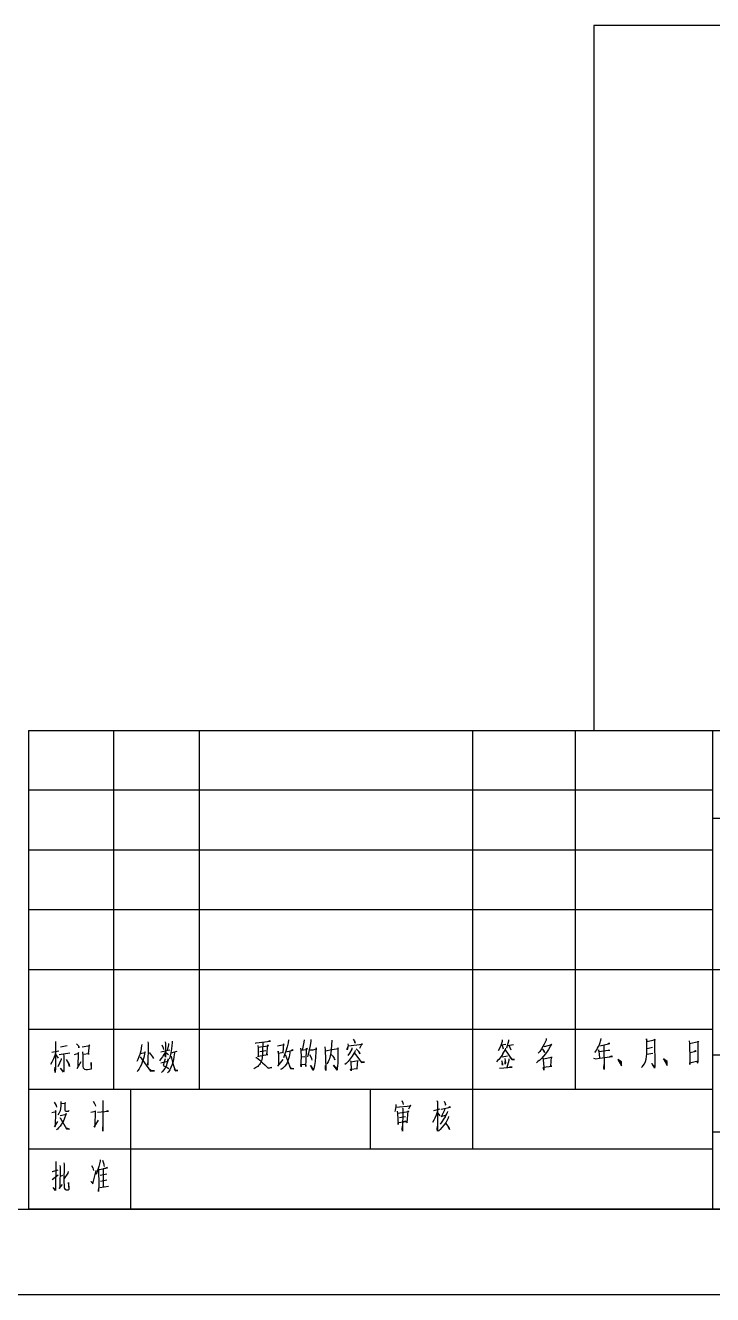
# Model space of a CAD drawing. Header units: millimetres. Extents: x 2626 to 3046, y -4 to 293.
# Drawn here: x 2855.6 to 2936, y -4.4 to 144.1 of the extents above; entities that cross this region are included whole.
import ezdxf

# ---------------------------------------------------------------- set-up
doc = ezdxf.new("R2010")
doc.units = ezdxf.units.MM
doc.header["$LTSCALE"] = 0.2
doc.linetypes.add('HIDDEN2', pattern=[4.7625, 3.175, -1.5875])
doc.layers.get('0').update_dxf_attribs({"linetype": 'CONTINUOUS'})
doc.layers.add('粗实线', color=7, linetype='CONTINUOUS', lineweight=30)
doc.layers.add('虚线', color=2, linetype='HIDDEN2', lineweight=15)

msp = doc.modelspace()

# ---------------------------------------------------------------- linework, layer by layer
at = {"ltscale": 0.5}
msp.add_line((2865.993, 61.598), (2905.993, 61.598), dxfattribs=at)
at = {"layer": '粗实线', "ltscale": 0.5}
for p, q in [((3030.992, 144.097), (2922.132, 144.097)), ((2922.132, 144.097), (2922.132, 61.598)), ((2855.993, 61.598), (2855.993, 5.599))]:
    msp.add_line(p, q, dxfattribs=at)
at = {"layer": '粗实线', "linetype": 'Continuous', "lineweight": 30}
for p, q in [((2855.993, 61.598), (3035.99, 61.598)), ((2635.952, 5.599), (3031.85, 5.599)), ((3035.99, 5.599), (2855.993, 5.599))]:
    msp.add_line(p, q, dxfattribs=at)
at = {"layer": '粗实线', "linetype": 'Continuous', "lineweight": 25}
for p, q in [((2865.993, 19.599), (2865.993, 61.598)), ((2875.993, 19.599), (2875.993, 61.598)), ((2907.992, 33.599), (2907.992, 61.598)), ((2919.992, 33.599), (2919.992, 61.598)), ((2935.992, 61.598), (2935.992, 5.599)), ((2935.992, 54.598), (2855.993, 54.598)), ((2985.991, 51.31), (2935.992, 51.31)), ((2935.992, 47.599), (2855.993, 47.599)), ((2935.992, 40.599), (2855.993, 40.599)), ((2985.991, 33.599), (2855.993, 33.599)), ((2907.992, 12.599), (2907.992, 33.599)), ((2919.992, 19.599), (2919.992, 33.599)), ((2935.992, 26.599), (2855.993, 26.599)), ((2985.991, 23.599), (2935.992, 23.599)), ((2867.993, 5.599), (2867.993, 19.599)), ((2895.992, 12.599), (2895.992, 19.599)), ((2985.991, 14.599), (2935.992, 14.599)), ((2625.95, -4.403), (3045.992, -4.403))]:
    msp.add_line(p, q, dxfattribs=at)
at = {"layer": '虚线', "linetype": 'Continuous', "lineweight": 25}
for p, q in [((2935.992, 19.599), (2855.993, 19.599)), ((2935.992, 12.599), (2855.993, 12.599))]:
    msp.add_line(p, q, dxfattribs=at)
for points in [[(2882.503, 25.067), (2882.581, 25.009), (2882.62, 25.038), (2884.293, 25.242), (2884.235, 25.271), (2884.04, 25.213)], [(2886.413, 25.388), (2886.375, 25.038), (2886.258, 24.572), (2886.102, 24.076), (2885.985, 23.755), (2885.908, 23.522), (2885.83, 23.317)], [(2888.261, 25.388), (2888.223, 25.126), (2888.086, 24.542), (2888.009, 24.192)], [(2889.02, 25.446), (2889.04, 25.242), (2888.942, 24.747), (2888.845, 24.222), (2888.748, 23.842), (2888.67, 23.58), (2888.631, 23.434)], [(2891.471, 25.359), (2891.452, 24.776), (2891.413, 24.28), (2891.413, 24.222), (2891.354, 23.872), (2891.277, 23.522), (2891.199, 23.201), (2891.14, 23.026), (2891.043, 22.851), (2890.985, 22.705), (2890.907, 22.617)], [(2893.961, 25.476), (2894.175, 25.184), (2894.214, 25.009), (2894.117, 25.271)], [(2911.413, 25.398), (2911.394, 25.194), (2911.238, 24.756), (2911.102, 24.406), (2910.946, 24.115)], [(2912.133, 25.398), (2912.153, 25.252), (2911.919, 24.435)], [(2916.552, 25.573), (2916.532, 25.369), (2916.299, 24.902), (2916.162, 24.61), (2916.007, 24.348), (2915.812, 24.056), (2915.618, 23.852)], [(2922.254, 23.959), (2922.273, 23.959), (2922.369, 24.076), (2922.485, 24.252), (2922.561, 24.428), (2922.676, 24.633), (2922.771, 24.867), (2922.847, 25.101), (2922.904, 25.247), (2922.942, 25.364), (2922.98, 25.569)], [(2927.701, 22.166), (2927.797, 22.284), (2927.913, 22.402), (2928.047, 22.607), (2928.162, 22.87), (2928.237, 23.163), (2928.293, 23.455), (2928.329, 23.776), (2928.326, 24.184), (2928.325, 24.242), (2928.341, 24.68), (2928.337, 25.205), (2928.276, 25.525), (2928.337, 25.205), (2929.23, 25.388), (2929.229, 25.475), (2929.288, 25.388), (2929.23, 25.358), (2929.275, 22.325), (2929.238, 22.092), (2929.139, 22.295), (2929.021, 22.44), (2929.021, 22.469), (2928.864, 22.643), (2929.257, 22.179)], [(2933.262, 25.275), (2933.304, 24.984), (2933.328, 24.343), (2933.353, 23.672), (2933.354, 23.584), (2933.358, 23.118), (2933.363, 22.505), (2933.361, 22.709), (2934.119, 22.891), (2934.276, 22.688), (2934.313, 22.951), (2934.31, 23.301), (2934.324, 23.972), (2934.337, 24.672), (2934.332, 25.255), (2934.353, 25.168), (2933.323, 24.955)], [(2859.165, 23.93), (2859.067, 23.58), (2858.912, 23.172), (2858.737, 22.793), (2858.581, 22.501)], [(2858.717, 23.959), (2859.554, 24.134)], [(2859.165, 25.214), (2859.145, 22.151), (2859.106, 21.597), (2859.087, 21.889), (2859.126, 22.209)], [(2859.593, 23.697), (2860.857, 23.901)], [(2859.768, 24.572), (2860.546, 24.747)], [(2861.402, 23.697), (2861.907, 23.843), (2861.83, 23.93), (2861.791, 22.239), (2861.713, 22.064), (2862.18, 22.88)], [(2861.616, 24.951), (2861.849, 24.718), (2861.907, 24.601), (2861.907, 24.455), (2861.888, 24.659)], [(2862.277, 24.601), (2863.172, 24.747), (2863.114, 24.834), (2862.997, 23.784), (2863.114, 23.784), (2862.355, 23.697)], [(2862.316, 24.018), (2862.355, 23.58), (2862.355, 22.589), (2862.374, 22.268), (2862.413, 22.122), (2862.472, 22.034), (2862.569, 21.976), (2862.725, 21.947), (2862.9, 21.918), (2863.386, 22.005), (2863.347, 22.764), (2863.347, 22.005)], [(2869.242, 24.864), (2869.223, 24.689), (2869.126, 24.105), (2869.009, 23.697), (2868.912, 23.405), (2868.795, 23.114), (2868.678, 22.88)], [(2869.048, 23.814), (2869.67, 23.93), (2869.612, 23.989), (2869.573, 23.726), (2869.495, 23.347), (2869.417, 23.114), (2869.301, 22.793), (2869.203, 22.53), (2869.048, 22.239), (2868.931, 22.005), (2868.795, 21.801), (2868.698, 21.655)], [(2869.962, 25.155), (2870.02, 25.009), (2870.001, 24.864), (2869.981, 22.443), (2869.962, 22.589), (2870.001, 22.909)], [(2870.137, 23.901), (2870.176, 23.872), (2870.526, 23.405), (2870.623, 23.23)], [(2872.024, 24.018), (2871.849, 23.697), (2871.674, 23.405), (2871.499, 23.172), (2871.324, 22.968)], [(2871.479, 23.989), (2872.53, 24.222)], [(2871.596, 24.805), (2871.771, 24.484), (2871.81, 24.28)], [(2872.005, 25.184), (2872.043, 24.98), (2872.043, 23.376), (2872.005, 23.58), (2872.043, 23.755)], [(2872.043, 23.959), (2872.277, 23.784), (2872.394, 23.639)], [(2872.394, 24.98), (2872.394, 24.834), (2872.238, 24.164)], [(2873.074, 23.901), (2873.016, 23.405), (2872.958, 23.055), (2872.899, 22.764), (2872.822, 22.501), (2872.666, 22.151), (2872.53, 21.889), (2872.374, 21.655), (2872.257, 21.539)], [(2872.802, 25.243), (2872.802, 25.068), (2872.783, 24.747), (2872.724, 24.339), (2872.666, 23.901), (2872.588, 23.551), (2872.491, 23.23), (2872.471, 23.143)], [(2872.685, 23.901), (2873.405, 24.076)], [(2883.398, 25.096), (2883.379, 24.163), (2883.359, 23.697), (2883.34, 23.434), (2883.321, 23.288), (2883.301, 23.113), (2883.243, 22.938), (2883.184, 22.792), (2883.087, 22.647), (2883.009, 22.53), (2882.912, 22.413), (2882.815, 22.297), (2882.679, 22.209), (2882.542, 22.122), (2882.406, 22.034), (2882.348, 22.005)], [(2882.815, 24.747), (2882.873, 24.484), (2882.873, 23.93), (2882.873, 23.434), (2882.854, 23.492), (2884.001, 23.697), (2883.885, 23.697), (2884.001, 24.805), (2884.04, 24.717), (2883.982, 24.659), (2882.873, 24.513)], [(2883.048, 24.047), (2883.748, 24.163)], [(2885.13, 24.717), (2885.908, 24.863), (2885.83, 24.951), (2885.733, 23.93), (2885.83, 23.93), (2885.246, 23.813), (2885.207, 24.076), (2885.246, 23.755), (2885.227, 22.442)], [(2886.589, 24.076), (2886.589, 23.901), (2886.511, 23.434), (2886.433, 23.172), (2886.355, 22.938), (2886.258, 22.734), (2886.141, 22.53), (2886.005, 22.326), (2885.849, 22.18), (2885.694, 22.034), (2885.577, 21.976), (2885.46, 21.917)], [(2886.102, 24.017), (2886.978, 24.192), (2886.88, 24.222), (2886.725, 24.163)], [(2887.814, 24.426), (2887.872, 24.163), (2887.892, 23.434), (2887.872, 22.822), (2887.892, 22.238), (2887.853, 22.501), (2888.32, 22.559), (2888.436, 22.384), (2888.456, 22.267), (2888.475, 23.084), (2888.514, 24.28), (2888.514, 24.426), (2888.592, 24.309), (2888.436, 24.251), (2887.892, 24.163)], [(2888.845, 24.222), (2889.273, 24.251), (2889.292, 24.251), (2889.643, 24.338), (2889.701, 24.367), (2889.643, 24.484), (2889.604, 23.959), (2889.584, 23.405), (2889.526, 22.88), (2889.468, 22.384), (2889.39, 22.063), (2889.312, 21.801), (2888.981, 22.384), (2889.331, 21.859)], [(2890.654, 24.572), (2890.712, 24.192), (2890.771, 22.122), (2890.771, 21.83), (2890.732, 22.005), (2890.751, 22.384)], [(2890.732, 24.134), (2891.471, 24.28), (2891.51, 24.28), (2892.269, 24.397), (2892.21, 24.484), (2892.191, 24.426), (2892.191, 23.813), (2892.191, 23.288), (2892.171, 23.23), (2892.171, 22.734), (2892.171, 22.676), (2892.133, 22.355), (2892.113, 22.092), (2892.094, 21.859), (2891.666, 22.442), (2892.074, 21.947), (2892.113, 22.238)], [(2894.194, 24.163), (2894.156, 23.988), (2894.078, 23.872), (2893.844, 23.492), (2893.611, 23.172), (2893.377, 22.88), (2893.144, 22.647), (2893.008, 22.53)], [(2893.358, 24.951), (2893.377, 24.717), (2893.358, 24.572), (2893.319, 24.367), (2893.28, 24.222), (2893.28, 24.338), (2893.358, 24.542)], [(2893.825, 24.455), (2893.805, 24.309), (2893.533, 23.842), (2893.338, 23.58)], [(2893.377, 24.688), (2895.05, 24.892), (2894.992, 24.951), (2894.72, 24.397)], [(2894.097, 23.901), (2894.389, 23.492), (2894.7, 23.055), (2894.934, 22.763), (2895.284, 22.792), (2894.914, 22.822), (2894.759, 22.997)], [(2894.331, 24.367), (2894.661, 24.017), (2894.759, 23.784), (2894.603, 24.076)], [(2911.783, 24.435), (2911.763, 24.29), (2911.452, 23.765), (2911.433, 23.706), (2911.277, 23.444), (2911.005, 23.123), (2910.869, 22.977), (2910.732, 22.831)], [(2911.258, 24.815), (2911.822, 24.902)], [(2911.394, 24.785), (2911.53, 24.348)], [(2911.744, 24.231), (2912.522, 23.123), (2912.833, 23.123), (2912.522, 23.152), (2912.367, 23.356)], [(2912.016, 24.727), (2912.717, 24.873)], [(2912.23, 24.698), (2912.405, 24.231)], [(2916.279, 24.669), (2916.338, 24.64), (2917.213, 24.844), (2917.155, 24.902), (2916.999, 24.61), (2916.824, 24.29), (2916.649, 24.027), (2916.454, 23.765), (2916.24, 23.502), (2916.007, 23.24), (2915.754, 23.006), (2915.715, 22.977), (2915.559, 22.86), (2915.404, 22.715)], [(2916.065, 24.348), (2916.104, 24.319), (2916.318, 24.056), (2916.338, 23.91), (2916.26, 24.115)], [(2923.983, 24.177), (2923.808, 24.176), (2922.74, 23.992), (2922.66, 24.254), (2922.72, 24.079), (2922.785, 23.292)], [(2922.831, 24.722), (2923.821, 24.934), (2923.977, 24.965), (2923.86, 24.993), (2923.744, 24.904)], [(2923.278, 24.813), (2923.321, 21.926), (2923.281, 22.1), (2923.316, 22.509)], [(2929.029, 23.811), (2928.31, 23.688)], [(2928.343, 24.388), (2928.984, 24.54)], [(2933.351, 23.905), (2934.109, 24.087), (2934.031, 24.115), (2933.857, 23.997)], [(2859.204, 23.639), (2859.495, 23.259)], [(2859.846, 23.23), (2859.826, 23.114), (2859.418, 22.239)], [(2860.098, 23.697), (2860.157, 23.522), (2860.157, 22.064), (2860.137, 21.743), (2860.118, 21.626), (2859.748, 22.093), (2860.118, 21.684)], [(2860.41, 23.114), (2860.76, 22.53), (2860.818, 22.297), (2860.682, 22.676)], [(2869.048, 23.405), (2870.293, 21.743), (2870.74, 21.772), (2870.721, 21.772), (2870.312, 21.801), (2870.098, 22.005)], [(2871.479, 22.705), (2872.316, 22.909), (2872.335, 23.172), (2872.335, 23.055), (2872.238, 22.705), (2872.102, 22.326), (2871.966, 22.034), (2871.81, 21.859), (2871.674, 21.684), (2871.577, 21.597)], [(2871.985, 23.201), (2871.771, 22.384), (2871.907, 22.326), (2872.063, 22.268), (2872.219, 22.18), (2872.413, 22.064)], [(2872.646, 23.522), (2872.685, 23.464), (2872.88, 22.647), (2873.016, 22.268), (2873.152, 21.859), (2873.191, 21.772), (2873.483, 21.801), (2873.191, 21.83), (2873.094, 22.005)], [(2882.581, 23.347), (2882.679, 23.347), (2883.048, 23.026), (2883.359, 22.734), (2883.651, 22.472), (2884.021, 22.092), (2884.449, 22.151), (2884.04, 22.092), (2883.904, 22.209)], [(2885.168, 22.326), (2885.772, 23.113)], [(2886.005, 23.638), (2886.063, 23.609), (2886.666, 22.034), (2887.036, 22.005), (2886.686, 22.092), (2886.589, 22.267)], [(2887.892, 23.405), (2888.32, 23.463)], [(2888.884, 23.697), (2889.098, 23.259), (2889.117, 23.172), (2889.137, 23.026)], [(2891.374, 23.726), (2891.588, 23.492), (2891.763, 23.259), (2891.821, 23.084), (2891.782, 23.201)], [(2893.65, 22.967), (2893.689, 22.792), (2893.728, 21.976), (2893.747, 21.772), (2893.669, 21.976), (2894.486, 22.063), (2894.428, 22.063), (2894.506, 22.997), (2894.564, 22.938), (2893.708, 22.792)], [(2911.335, 22.977), (2911.433, 22.598), (2911.433, 22.423), (2911.413, 22.656)], [(2912.036, 23.502), (2911.413, 23.385)], [(2911.705, 23.21), (2911.783, 22.773), (2911.744, 22.54), (2911.744, 22.86)], [(2912.191, 23.181), (2912.191, 22.977), (2911.958, 22.16)], [(2916.162, 23.298), (2916.201, 23.21), (2916.24, 22.481), (2916.26, 22.394), (2916.26, 21.869), (2916.24, 22.102), (2916.24, 22.19), (2917.193, 22.335), (2917.174, 22.335), (2917.077, 22.335), (2917.174, 23.415), (2917.213, 23.356), (2917.155, 23.327), (2916.221, 23.152)], [(2922.084, 23.257), (2922.377, 23.201), (2922.785, 23.263), (2924.301, 23.451), (2924.184, 23.479), (2923.97, 23.419)], [(2925.358, 22.67), (2924.941, 23.124), (2925.378, 22.374), (2925.374, 22.831), (2924.941, 23.124)], [(2930.672, 22.714), (2930.256, 23.168), (2930.693, 22.418), (2930.689, 22.876), (2930.256, 23.168)], [(2911.083, 22.073), (2912.561, 22.219), (2912.464, 22.219), (2912.25, 22.19)], [(2859.025, 18.121), (2859.259, 17.713), (2859.298, 17.538)], [(2859.784, 18.18), (2859.803, 17.917), (2859.803, 17.626), (2859.765, 17.363), (2859.706, 17.101), (2859.628, 16.926), (2859.551, 16.78), (2859.453, 16.634)], [(2859.823, 17.946), (2860.348, 18.005), (2860.309, 18.092), (2860.251, 17.859), (2860.251, 17.655), (2860.251, 17.48), (2860.251, 17.276), (2860.27, 17.188), (2860.309, 17.101), (2860.387, 17.071), (2860.484, 17.042), (2860.62, 17.042), (2860.698, 17.071), (2860.757, 17.13)], [(2863.58, 18.238), (2863.736, 17.946), (2863.813, 17.801), (2863.852, 17.626)], [(2864.689, 18.326), (2864.708, 18.121), (2864.708, 14.709), (2864.689, 14.942), (2864.708, 15.234)], [(2898.966, 17.83), (2898.966, 17.567), (2898.927, 17.363), (2898.888, 17.159), (2898.849, 17.013)], [(2899.666, 18.326), (2899.783, 18.034), (2899.822, 17.83)], [(2903.774, 18.296), (2903.851, 18.151), (2903.832, 18.18), (2903.832, 14.738), (2903.813, 15.001), (2903.832, 15.292)], [(2904.61, 18.238), (2904.746, 17.946), (2904.766, 17.83), (2904.746, 17.742)], [(2858.733, 16.896), (2859.259, 17.013), (2859.181, 17.13), (2859.161, 16.896), (2859.142, 15.351), (2859.045, 15.234), (2859.453, 15.846)], [(2859.706, 16.546), (2860.465, 16.692), (2860.406, 16.78), (2860.329, 16.546), (2860.231, 16.255), (2860.134, 16.021), (2860.037, 15.817), (2859.881, 15.555), (2859.706, 15.321), (2859.531, 15.117), (2859.395, 14.971), (2859.278, 14.884)], [(2863.288, 16.926), (2863.833, 17.042), (2863.794, 17.101), (2863.755, 15.292), (2863.677, 15.176), (2864.202, 15.992)], [(2864.086, 16.926), (2865.35, 17.071), (2865.272, 17.101), (2865.117, 17.042)], [(2898.966, 17.509), (2900.717, 17.684), (2900.678, 17.771), (2900.445, 17.305)], [(2899.141, 17.042), (2899.18, 16.78), (2899.258, 15.496), (2899.238, 15.73), (2900.211, 15.846), (2900.094, 15.876), (2899.88, 15.817)], [(2900.211, 15.846), (2900.289, 15.701), (2900.406, 17.101), (2900.445, 16.984), (2899.219, 16.78)], [(2899.414, 16.313), (2900.114, 16.43)], [(2899.744, 17.421), (2899.783, 17.363), (2899.764, 14.709), (2899.725, 14.971), (2899.764, 15.292)], [(2903.851, 17.071), (2903.676, 16.605), (2903.54, 16.255), (2903.423, 15.992), (2903.268, 15.73)], [(2904.124, 17.276), (2903.365, 17.101)], [(2903.851, 16.867), (2904.104, 16.517)], [(2905.135, 16.43), (2905.077, 16.226), (2904.844, 15.759), (2904.61, 15.467), (2904.357, 15.146), (2904.143, 14.913), (2903.968, 14.738)], [(2904.999, 17.013), (2904.98, 16.867), (2904.746, 16.43), (2904.727, 16.401), (2904.552, 16.109), (2904.357, 15.817), (2904.143, 15.555)], [(2904.279, 17.305), (2905.369, 17.538), (2905.291, 17.567), (2905.135, 17.48)], [(2904.668, 17.334), (2904.649, 17.159), (2904.318, 16.459), (2904.279, 16.43), (2904.882, 16.634)], [(2859.687, 16.284), (2859.726, 16.284), (2860.445, 15.001), (2860.815, 14.971), (2860.445, 15.059), (2860.348, 15.176)], [(2904.766, 15.642), (2905.155, 15.146), (2905.233, 14.913), (2905.116, 15.205)], [(2859.2, 11.18), (2859.22, 10.947), (2859.181, 7.913), (2859.161, 7.797), (2858.889, 8.117), (2859.161, 7.855)], [(2859.667, 10.684), (2859.706, 10.538), (2859.687, 8.117), (2859.609, 8.03), (2859.998, 8.497)], [(2860.154, 11.034), (2860.193, 10.859), (2860.154, 8.701), (2860.173, 8.438), (2860.173, 8.263), (2860.193, 8.117), (2860.231, 8.001), (2860.29, 7.913), (2860.329, 7.884), (2860.406, 7.855), (2860.484, 7.855), (2860.679, 7.855), (2860.737, 7.913), (2860.757, 7.942), (2860.698, 8.701), (2860.737, 7.913), (2860.698, 7.884)], [(2863.366, 10.684), (2863.522, 10.422), (2863.619, 10.101)], [(2864.397, 11.355), (2864.397, 11.209), (2864.241, 10.597), (2864.086, 10.13), (2863.911, 9.663)], [(2864.319, 10.217), (2865.253, 10.422), (2865.214, 10.451), (2865.039, 10.392), (2864.747, 10.305), (2864.747, 8.205)], [(2864.669, 11.326), (2864.825, 10.859), (2864.825, 10.742), (2864.844, 10.597)], [(2858.772, 9.984), (2858.811, 9.984), (2859.492, 10.188)], [(2858.792, 9.051), (2859.492, 9.605)], [(2859.998, 9.547), (2859.706, 9.401)], [(2860.659, 10.013), (2860.601, 9.809), (2860.173, 9.167)], [(2863.327, 8.788), (2863.346, 8.817), (2863.522, 8.555), (2863.911, 10.13)], [(2864.202, 10.305), (2864.222, 8.322), (2864.202, 7.942), (2864.183, 7.651), (2864.183, 7.913)], [(2864.397, 9.576), (2865.156, 9.722)], [(2864.416, 8.876), (2865.175, 9.022)], [(2864.358, 8.147), (2865.35, 8.292)]]:
    msp.add_lwpolyline(points, dxfattribs=at)

doc.saveas('drawing.dxf')
